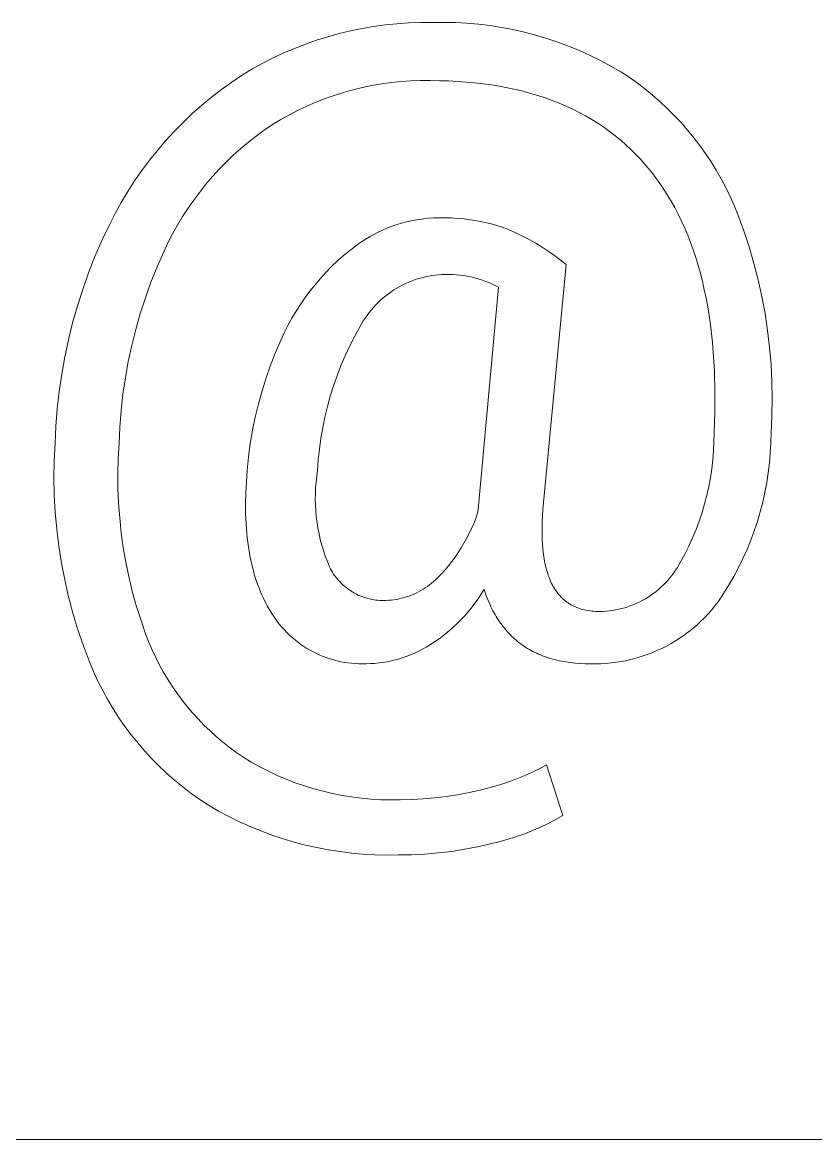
# Model space of a CAD drawing. Header units: millimetres. Extents: x 0 to 3480, y 0 to 2432.
# Drawn here: x 2450.2 to 2490.8, y 194.6 to 251.8 of the extents above; entities that cross this region are included whole.
import ezdxf

# ---------------------------------------------------------------- set-up
doc = ezdxf.new("R2010")
doc.units = ezdxf.units.MM
doc.header["$MEASUREMENT"] = 0
doc.layers.add('Domyślny', color=7, linetype='Continuous', true_color=0x000000)

msp = doc.modelspace()

# ---------------------------------------------------------------- linework, layer by layer
at = {"layer": 'Domyślny', "color": 18, "lineweight": 15, "true_color": 0x000000}
for p, q in [((2466.444, 251.204), (2467.028, 251.345)), ((2467.028, 251.345), (2467.617, 251.466)), ((2467.617, 251.466), (2468.209, 251.568)), ((2468.209, 251.568), (2468.804, 251.649)), ((2468.804, 251.649), (2469.402, 251.711)), ((2469.402, 251.711), (2470.001, 251.752)), ((2470.001, 251.752), (2470.602, 251.773)), ((2470.602, 251.773), (2471.202, 251.775)), ((2471.202, 251.775), (2471.798, 251.782)), ((2471.798, 251.782), (2472.394, 251.769)), ((2472.394, 251.769), (2472.988, 251.737)), ((2472.988, 251.737), (2473.582, 251.685)), ((2473.582, 251.685), (2474.173, 251.612)), ((2474.173, 251.612), (2474.762, 251.52)), ((2474.762, 251.52), (2475.347, 251.409)), ((2475.347, 251.409), (2475.928, 251.277)), ((2475.928, 251.277), (2476.504, 251.127)), ((2464.164, 250.448), (2464.724, 250.665)), ((2464.724, 250.665), (2465.291, 250.864)), ((2465.291, 250.864), (2465.865, 251.044)), ((2465.865, 251.044), (2466.444, 251.204)), ((2476.504, 251.127), (2477.075, 250.957)), ((2477.075, 250.957), (2477.64, 250.768)), ((2477.64, 250.768), (2478.198, 250.56)), ((2463.068, 249.957), (2463.612, 250.212)), ((2463.612, 250.212), (2464.164, 250.448)), ((2478.198, 250.56), (2478.749, 250.334)), ((2478.749, 250.334), (2479.292, 250.089)), ((2479.292, 250.089), (2479.827, 249.826)), ((2462.006, 249.394), (2462.532, 249.684)), ((2462.532, 249.684), (2463.068, 249.957)), ((2479.827, 249.826), (2480.352, 249.546)), ((2480.352, 249.546), (2480.868, 249.248)), ((2460.95, 248.725), (2461.49, 249.086)), ((2461.49, 249.086), (2462.006, 249.394)), ((2480.868, 249.248), (2481.29, 248.969)), ((2481.29, 248.969), (2481.703, 248.676)), ((2460.423, 248.346), (2460.95, 248.725)), ((2467.635, 248.441), (2467.149, 248.324)), ((2468.125, 248.542), (2467.635, 248.441)), ((2468.618, 248.627), (2468.125, 248.542)), ((2469.113, 248.695), (2468.618, 248.627)), ((2469.611, 248.745), (2469.113, 248.695)), ((2470.11, 248.779), (2469.611, 248.745)), ((2470.61, 248.796), (2470.11, 248.779)), ((2471.11, 248.796), (2470.61, 248.796)), ((2471.58, 248.791), (2471.11, 248.796)), ((2472.042, 248.778), (2471.58, 248.791)), ((2472.497, 248.755), (2472.042, 248.778)), ((2472.944, 248.724), (2472.497, 248.755)), ((2473.383, 248.683), (2472.944, 248.724)), ((2473.815, 248.633), (2473.383, 248.683)), ((2474.24, 248.575), (2473.815, 248.633)), ((2474.656, 248.507), (2474.24, 248.575)), ((2475.066, 248.43), (2474.656, 248.507)), ((2475.467, 248.344), (2475.066, 248.43)), ((2481.703, 248.676), (2482.106, 248.37)), ((2482.106, 248.37), (2482.498, 248.05)), ((2459.408, 247.536), (2459.909, 247.95)), ((2459.909, 247.95), (2460.423, 248.346)), ((2465.719, 247.873), (2465.253, 247.69)), ((2466.19, 248.039), (2465.719, 247.873)), ((2466.667, 248.19), (2466.19, 248.039)), ((2467.149, 248.324), (2466.667, 248.19)), ((2475.861, 248.25), (2475.467, 248.344)), ((2476.247, 248.146), (2475.861, 248.25)), ((2476.626, 248.033), (2476.247, 248.146)), ((2476.998, 247.911), (2476.626, 248.033)), ((2477.361, 247.78), (2476.998, 247.911)), ((2482.498, 248.05), (2482.879, 247.717)), ((2458.923, 247.105), (2459.408, 247.536)), ((2464.341, 247.279), (2463.897, 247.05)), ((2464.794, 247.492), (2464.341, 247.279)), ((2465.253, 247.69), (2464.794, 247.492)), ((2477.717, 247.64), (2477.361, 247.78)), ((2478.066, 247.491), (2477.717, 247.64)), ((2478.407, 247.333), (2478.066, 247.491)), ((2478.74, 247.166), (2478.407, 247.333)), ((2482.879, 247.717), (2483.249, 247.372)), ((2483.249, 247.372), (2483.607, 247.014)), ((2457.996, 246.195), (2458.452, 246.658)), ((2458.452, 246.658), (2458.923, 247.105)), ((2463.46, 246.806), (2463.032, 246.548)), ((2463.897, 247.05), (2463.46, 246.806)), ((2479.066, 246.99), (2478.74, 247.166)), ((2479.384, 246.804), (2479.066, 246.99)), ((2479.695, 246.61), (2479.384, 246.804)), ((2483.607, 247.014), (2483.953, 246.645)), ((2457.557, 245.717), (2457.996, 246.195)), ((2462.61, 246.26), (2462.197, 245.958)), ((2463.032, 246.548), (2462.61, 246.26)), ((2479.998, 246.407), (2479.695, 246.61)), ((2480.294, 246.195), (2479.998, 246.407)), ((2480.582, 245.974), (2480.294, 246.195)), ((2483.953, 246.645), (2484.287, 246.265)), ((2484.287, 246.265), (2484.607, 245.873)), ((2457.134, 245.224), (2457.557, 245.717)), ((2461.795, 245.643), (2461.403, 245.315)), ((2462.197, 245.958), (2461.795, 245.643)), ((2480.862, 245.743), (2480.582, 245.974)), ((2481.135, 245.504), (2480.862, 245.743)), ((2481.4, 245.256), (2481.135, 245.504)), ((2484.607, 245.873), (2484.915, 245.472)), ((2456.728, 244.718), (2457.134, 245.224)), ((2461.023, 244.974), (2460.654, 244.62)), ((2461.403, 245.315), (2461.023, 244.974)), ((2481.658, 244.998), (2481.4, 245.256)), ((2481.909, 244.732), (2481.658, 244.998)), ((2484.915, 245.472), (2485.209, 245.06)), ((2485.209, 245.06), (2485.489, 244.638)), ((2456.34, 244.197), (2456.728, 244.718)), ((2460.654, 244.62), (2460.297, 244.255)), ((2482.151, 244.456), (2481.909, 244.732)), ((2482.386, 244.172), (2482.151, 244.456)), ((2485.489, 244.638), (2485.754, 244.207)), ((2455.969, 243.664), (2456.34, 244.197)), ((2459.952, 243.878), (2459.619, 243.49)), ((2460.297, 244.255), (2459.952, 243.878)), ((2482.614, 243.88), (2482.386, 244.172)), ((2482.833, 243.579), (2482.614, 243.88)), ((2485.754, 244.207), (2486.006, 243.768)), ((2455.617, 243.118), (2455.969, 243.664)), ((2459.619, 243.49), (2459.3, 243.091)), ((2483.044, 243.271), (2482.833, 243.579)), ((2483.247, 242.954), (2483.044, 243.271)), ((2486.006, 243.768), (2486.242, 243.321)), ((2486.242, 243.321), (2486.463, 242.866)), ((2455.284, 242.561), (2455.617, 243.118)), ((2458.994, 242.681), (2458.702, 242.262)), ((2459.3, 243.091), (2458.994, 242.681)), ((2483.442, 242.629), (2483.247, 242.954)), ((2486.463, 242.866), (2486.67, 242.404)), ((2454.97, 241.992), (2455.284, 242.561)), ((2458.702, 242.262), (2458.424, 241.834)), ((2483.628, 242.296), (2483.442, 242.629)), ((2483.807, 241.955), (2483.628, 242.296)), ((2486.67, 242.404), (2486.86, 241.935)), ((2454.676, 241.413), (2454.97, 241.992)), ((2458.424, 241.834), (2458.16, 241.396)), ((2469.579, 241.479), (2469.816, 241.544)), ((2469.816, 241.544), (2470.055, 241.601)), ((2470.055, 241.601), (2470.295, 241.65)), ((2470.295, 241.65), (2470.537, 241.691)), ((2470.537, 241.691), (2470.781, 241.724)), ((2470.781, 241.724), (2471.025, 241.749)), ((2471.025, 241.749), (2471.27, 241.765)), ((2471.27, 241.765), (2471.515, 241.773)), ((2471.515, 241.773), (2471.848, 241.774)), ((2471.848, 241.774), (2472.181, 241.764)), ((2472.181, 241.764), (2472.513, 241.743)), ((2472.513, 241.743), (2472.845, 241.711)), ((2472.845, 241.711), (2473.175, 241.669)), ((2473.175, 241.669), (2473.503, 241.616)), ((2473.503, 241.616), (2473.83, 241.552)), ((2473.83, 241.552), (2474.154, 241.478)), ((2483.977, 241.605), (2483.807, 241.955)), ((2484.14, 241.248), (2483.977, 241.605)), ((2486.86, 241.935), (2487.164, 241.112)), ((2454.294, 240.604), (2454.676, 241.413)), ((2457.911, 240.95), (2457.676, 240.496)), ((2458.16, 241.396), (2457.911, 240.95)), ((2468.217, 240.923), (2468.436, 241.035)), ((2468.436, 241.035), (2468.658, 241.139)), ((2468.658, 241.139), (2468.884, 241.235)), ((2468.884, 241.235), (2469.113, 241.324)), ((2469.113, 241.324), (2469.345, 241.405)), ((2469.345, 241.405), (2469.579, 241.479)), ((2474.154, 241.478), (2474.476, 241.393)), ((2474.476, 241.393), (2474.795, 241.298)), ((2474.795, 241.298), (2475.149, 241.156)), ((2475.149, 241.156), (2475.498, 241.003)), ((2475.498, 241.003), (2475.841, 240.838)), ((2484.294, 240.882), (2484.14, 241.248)), ((2487.164, 241.112), (2487.439, 240.279)), ((2453.938, 239.783), (2454.294, 240.604)), ((2457.676, 240.496), (2457.457, 240.034)), ((2467.187, 240.257), (2467.384, 240.404)), ((2467.384, 240.404), (2467.586, 240.544)), ((2467.586, 240.544), (2467.792, 240.678)), ((2467.792, 240.678), (2468.002, 240.804)), ((2468.002, 240.804), (2468.217, 240.923)), ((2475.841, 240.838), (2476.179, 240.661)), ((2476.179, 240.661), (2476.51, 240.473)), ((2476.51, 240.473), (2476.836, 240.275)), ((2484.44, 240.507), (2484.294, 240.882)), ((2484.578, 240.125), (2484.44, 240.507)), ((2453.61, 238.95), (2453.938, 239.783)), ((2457.457, 240.034), (2457.118, 239.259)), ((2466.36, 239.56), (2466.673, 239.837)), ((2466.673, 239.837), (2466.995, 240.104)), ((2466.995, 240.104), (2467.187, 240.257)), ((2476.836, 240.275), (2477.154, 240.065)), ((2477.154, 240.065), (2477.465, 239.845)), ((2477.465, 239.845), (2477.768, 239.614)), ((2484.708, 239.734), (2484.578, 240.125)), ((2487.439, 240.279), (2487.687, 239.438)), ((2457.118, 239.259), (2456.805, 238.472)), ((2465.763, 238.973), (2466.056, 239.271)), ((2466.056, 239.271), (2466.36, 239.56)), ((2478.064, 239.374), (2476.881, 226.834)), ((2477.768, 239.614), (2478.064, 239.374)), ((2484.83, 239.335), (2484.708, 239.734)), ((2484.944, 238.928), (2484.83, 239.335)), ((2487.687, 239.438), (2487.906, 238.588)), ((2453.31, 238.107), (2453.61, 238.95)), ((2465.209, 238.346), (2465.48, 238.664)), ((2465.48, 238.664), (2465.763, 238.973)), ((2470.509, 238.656), (2470.344, 238.603)), ((2470.675, 238.704), (2470.509, 238.656)), ((2470.844, 238.746), (2470.675, 238.704)), ((2471.013, 238.782), (2470.844, 238.746)), ((2471.184, 238.812), (2471.013, 238.782)), ((2471.356, 238.837), (2471.184, 238.812)), ((2471.528, 238.856), (2471.356, 238.837)), ((2471.701, 238.868), (2471.528, 238.856)), ((2471.875, 238.875), (2471.701, 238.868)), ((2472.063, 238.874), (2471.875, 238.875)), ((2472.252, 238.867), (2472.063, 238.874)), ((2472.44, 238.854), (2472.252, 238.867)), ((2472.627, 238.835), (2472.44, 238.854)), ((2472.814, 238.809), (2472.627, 238.835)), ((2473, 238.778), (2472.814, 238.809)), ((2473.185, 238.74), (2473, 238.778)), ((2473.368, 238.696), (2473.185, 238.74)), ((2473.55, 238.647), (2473.368, 238.696)), ((2473.73, 238.591), (2473.55, 238.647)), ((2485.049, 238.513), (2484.944, 238.928)), ((2453.038, 237.254), (2453.31, 238.107)), ((2456.805, 238.472), (2456.519, 237.676)), ((2464.948, 238.018), (2465.209, 238.346)), ((2469.252, 238.076), (2469.108, 237.981)), ((2469.4, 238.167), (2469.252, 238.076)), ((2469.551, 238.253), (2469.4, 238.167)), ((2469.705, 238.334), (2469.551, 238.253)), ((2469.861, 238.409), (2469.705, 238.334)), ((2470.02, 238.479), (2469.861, 238.409)), ((2470.181, 238.544), (2470.02, 238.479)), ((2470.344, 238.603), (2470.181, 238.544)), ((2473.555, 226.834), (2474.598, 238.226)), ((2473.908, 238.529), (2473.73, 238.591)), ((2474.084, 238.462), (2473.908, 238.529)), ((2474.258, 238.389), (2474.084, 238.462)), ((2474.43, 238.311), (2474.258, 238.389)), ((2474.598, 238.226), (2474.43, 238.311)), ((2485.147, 238.09), (2485.049, 238.513)), ((2485.236, 237.658), (2485.147, 238.09)), ((2487.906, 238.588), (2488.096, 237.732)), ((2456.519, 237.676), (2456.259, 236.87)), ((2464.461, 237.338), (2464.699, 237.682)), ((2464.699, 237.682), (2464.948, 238.018)), ((2468.565, 237.549), (2468.439, 237.43)), ((2468.695, 237.664), (2468.565, 237.549)), ((2468.829, 237.774), (2468.695, 237.664)), ((2468.967, 237.88), (2468.829, 237.774)), ((2469.108, 237.981), (2468.967, 237.88)), ((2485.318, 237.218), (2485.236, 237.658)), ((2488.096, 237.732), (2488.257, 236.87)), ((2452.794, 236.393), (2453.038, 237.254)), ((2464.023, 236.625), (2464.236, 236.985)), ((2464.236, 236.985), (2464.461, 237.338)), ((2468.086, 237.048), (2467.977, 236.913)), ((2468.199, 237.18), (2468.086, 237.048)), ((2468.317, 237.307), (2468.199, 237.18)), ((2468.439, 237.43), (2468.317, 237.307)), ((2485.391, 236.77), (2485.318, 237.218)), ((2452.578, 235.524), (2452.794, 236.393)), ((2456.259, 236.87), (2456.027, 236.056)), ((2463.823, 236.257), (2464.023, 236.625)), ((2467.679, 236.487), (2467.59, 236.338)), ((2467.773, 236.632), (2467.679, 236.487)), ((2467.873, 236.775), (2467.773, 236.632)), ((2467.977, 236.913), (2467.873, 236.775)), ((2485.456, 236.313), (2485.391, 236.77)), ((2488.257, 236.87), (2488.389, 236.003)), ((2456.027, 236.056), (2455.821, 235.235)), ((2463.461, 235.503), (2463.635, 235.883)), ((2463.635, 235.883), (2463.823, 236.257)), ((2467.505, 236.187), (2467.238, 235.702)), ((2467.59, 236.338), (2467.505, 236.187)), ((2485.513, 235.849), (2485.456, 236.313)), ((2485.563, 235.376), (2485.513, 235.849)), ((2488.389, 236.003), (2488.492, 235.131)), ((2452.391, 234.649), (2452.578, 235.524)), ((2455.821, 235.235), (2455.644, 234.408)), ((2463.185, 234.867), (2463.461, 235.503)), ((2466.987, 235.21), (2466.753, 234.709)), ((2467.238, 235.702), (2466.987, 235.21)), ((2485.604, 234.895), (2485.563, 235.376)), ((2452.233, 233.768), (2452.391, 234.649)), ((2462.932, 234.222), (2463.185, 234.867)), ((2466.753, 234.709), (2466.535, 234.2)), ((2485.662, 233.908), (2485.604, 234.895)), ((2488.492, 235.131), (2488.565, 234.257)), ((2455.644, 234.408), (2455.494, 233.575)), ((2462.701, 233.568), (2462.932, 234.222)), ((2466.535, 234.2), (2466.335, 233.685)), ((2488.565, 234.257), (2488.609, 233.381)), ((2452.104, 232.882), (2452.233, 233.768)), ((2455.494, 233.575), (2455.372, 232.737)), ((2462.493, 232.908), (2462.701, 233.568)), ((2466.335, 233.685), (2466.152, 233.163)), ((2485.688, 232.889), (2485.662, 233.908)), ((2466.152, 233.163), (2465.987, 232.635)), ((2488.609, 233.381), (2488.624, 232.504)), ((2452.005, 231.993), (2452.104, 232.882)), ((2455.372, 232.737), (2455.278, 231.896)), ((2462.308, 232.24), (2462.493, 232.908)), ((2465.987, 232.635), (2465.84, 232.102)), ((2485.681, 231.836), (2485.688, 232.889)), ((2488.624, 232.504), (2488.608, 231.627)), ((2451.935, 231.1), (2452.005, 231.993)), ((2455.278, 231.896), (2455.212, 231.052)), ((2462.146, 231.566), (2462.308, 232.24)), ((2465.84, 232.102), (2465.711, 231.564)), ((2485.643, 230.751), (2485.681, 231.836)), ((2462.008, 230.887), (2462.146, 231.566)), ((2465.711, 231.564), (2465.599, 231.022)), ((2488.608, 231.627), (2488.564, 230.751)), ((2451.894, 230.206), (2451.935, 231.1)), ((2455.212, 231.052), (2455.174, 230.206)), ((2461.893, 230.204), (2462.008, 230.887)), ((2465.599, 231.022), (2465.507, 230.477)), ((2485.638, 230.291), (2485.643, 230.751)), ((2488.564, 230.751), (2488.554, 230.24)), ((2451.85, 229.329), (2451.894, 230.206)), ((2455.174, 230.206), (2455.13, 229.446)), ((2461.801, 229.517), (2461.893, 230.204)), ((2465.507, 230.477), (2465.432, 229.929)), ((2485.618, 229.831), (2485.638, 230.291)), ((2488.554, 230.24), (2488.527, 229.73)), ((2461.734, 228.827), (2461.801, 229.517)), ((2465.432, 229.929), (2465.376, 229.379)), ((2485.581, 229.372), (2485.618, 229.831)), ((2488.527, 229.73), (2488.484, 229.22)), ((2451.837, 228.451), (2451.85, 229.329)), ((2455.13, 229.446), (2455.11, 228.684)), ((2465.376, 229.379), (2465.338, 228.827)), ((2485.46, 228.46), (2485.528, 228.915)), ((2485.528, 228.915), (2485.581, 229.372)), ((2488.484, 229.22), (2488.423, 228.713)), ((2451.853, 227.573), (2451.837, 228.451)), ((2455.11, 228.684), (2455.116, 227.922)), ((2461.69, 228.255), (2461.734, 228.827)), ((2465.295, 228.534), (2465.262, 228.239)), ((2465.338, 228.827), (2465.295, 228.534)), ((2485.375, 228.008), (2485.46, 228.46)), ((2488.423, 228.713), (2488.345, 228.208)), ((2455.116, 227.922), (2455.146, 227.161)), ((2461.662, 227.698), (2461.69, 228.255)), ((2465.239, 227.943), (2465.226, 227.647)), ((2465.262, 228.239), (2465.239, 227.943)), ((2485.275, 227.559), (2485.375, 228.008)), ((2488.345, 228.208), (2488.25, 227.705)), ((2451.9, 226.696), (2451.853, 227.573)), ((2461.65, 227.157), (2461.662, 227.698)), ((2465.226, 227.647), (2465.223, 227.35)), ((2465.223, 227.35), (2465.23, 227.053)), ((2485.16, 227.113), (2485.275, 227.559)), ((2488.139, 227.207), (2488.01, 226.712)), ((2488.25, 227.705), (2488.139, 227.207)), ((2451.976, 225.821), (2451.9, 226.696)), ((2455.146, 227.161), (2455.202, 226.401)), ((2461.654, 226.632), (2461.65, 227.157)), ((2461.674, 226.123), (2461.654, 226.632)), ((2465.23, 227.053), (2465.246, 226.757)), ((2465.246, 226.757), (2465.273, 226.462)), ((2473.437, 226.372), (2473.532, 226.637)), ((2473.532, 226.637), (2473.555, 226.834)), ((2476.881, 226.834), (2476.859, 226.512)), ((2484.882, 226.236), (2485.028, 226.672)), ((2485.028, 226.672), (2485.16, 227.113)), ((2488.01, 226.712), (2487.866, 226.222)), ((2455.202, 226.401), (2455.282, 225.644)), ((2461.71, 225.629), (2461.674, 226.123)), ((2465.273, 226.462), (2465.31, 226.167)), ((2465.31, 226.167), (2465.356, 225.874)), ((2473.222, 225.852), (2473.334, 226.11)), ((2473.334, 226.11), (2473.437, 226.372)), ((2476.844, 226.2), (2476.836, 225.899)), ((2476.859, 226.512), (2476.844, 226.2)), ((2484.721, 225.805), (2484.882, 226.236)), ((2487.866, 226.222), (2487.704, 225.737)), ((2452.083, 224.95), (2451.976, 225.821)), ((2455.282, 225.644), (2455.387, 224.889)), ((2461.734, 225.389), (2461.71, 225.629)), ((2465.356, 225.874), (2465.412, 225.583)), ((2465.412, 225.583), (2465.479, 225.294)), ((2472.974, 225.347), (2473.102, 225.597)), ((2473.102, 225.597), (2473.222, 225.852)), ((2476.836, 225.899), (2476.835, 225.608)), ((2476.835, 225.608), (2476.842, 225.327)), ((2484.544, 225.38), (2484.721, 225.805)), ((2487.704, 225.737), (2487.527, 225.257)), ((2452.22, 224.082), (2452.083, 224.95)), ((2461.762, 225.152), (2461.734, 225.389)), ((2461.795, 224.919), (2461.762, 225.152)), ((2461.831, 224.69), (2461.795, 224.919)), ((2465.479, 225.294), (2465.554, 225.007)), ((2465.554, 225.007), (2465.64, 224.723)), ((2472.692, 224.86), (2472.837, 225.101)), ((2472.837, 225.101), (2472.974, 225.347)), ((2476.842, 225.327), (2476.856, 225.056)), ((2476.856, 225.056), (2476.877, 224.796)), ((2484.148, 224.549), (2484.353, 224.961)), ((2484.353, 224.961), (2484.544, 225.38)), ((2487.527, 225.257), (2487.334, 224.784)), ((2455.387, 224.889), (2455.517, 224.139)), ((2461.871, 224.465), (2461.831, 224.69)), ((2461.916, 224.243), (2461.871, 224.465)), ((2465.64, 224.723), (2465.735, 224.442)), ((2465.735, 224.442), (2465.839, 224.164)), ((2472.212, 224.167), (2472.379, 224.392)), ((2472.379, 224.392), (2472.54, 224.624)), ((2472.54, 224.624), (2472.692, 224.86)), ((2476.877, 224.796), (2476.905, 224.545)), ((2476.905, 224.545), (2476.922, 224.424)), ((2476.922, 224.424), (2476.941, 224.305)), ((2483.928, 224.145), (2484.148, 224.549)), ((2487.334, 224.784), (2487.125, 224.318)), ((2452.386, 223.22), (2452.22, 224.082)), ((2455.517, 224.139), (2455.671, 223.393)), ((2461.964, 224.026), (2461.916, 224.243)), ((2462.016, 223.813), (2461.964, 224.026)), ((2462.073, 223.603), (2462.016, 223.813)), ((2465.839, 224.164), (2465.952, 223.89)), ((2465.952, 223.89), (2466, 223.796)), ((2466, 223.796), (2466.051, 223.705)), ((2471.854, 223.732), (2472.037, 223.946)), ((2472.037, 223.946), (2472.212, 224.167)), ((2476.941, 224.305), (2476.962, 224.189)), ((2476.962, 224.189), (2476.984, 224.076)), ((2476.984, 224.076), (2477.009, 223.965)), ((2477.009, 223.965), (2477.035, 223.856)), ((2477.035, 223.856), (2477.063, 223.75)), ((2483.676, 223.72), (2483.765, 223.859)), ((2483.765, 223.859), (2483.849, 224)), ((2483.849, 224), (2483.928, 224.145)), ((2486.9, 223.859), (2486.66, 223.407)), ((2487.125, 224.318), (2486.9, 223.859)), ((2452.582, 222.364), (2452.386, 223.22)), ((2455.671, 223.393), (2455.85, 222.652)), ((2462.133, 223.398), (2462.073, 223.603)), ((2462.198, 223.197), (2462.133, 223.398)), ((2462.267, 222.999), (2462.198, 223.197)), ((2466.051, 223.705), (2466.104, 223.615)), ((2466.104, 223.615), (2466.161, 223.526)), ((2466.161, 223.526), (2466.221, 223.44)), ((2466.221, 223.44), (2466.284, 223.356)), ((2466.284, 223.356), (2466.349, 223.274)), ((2466.349, 223.274), (2466.418, 223.195)), ((2466.418, 223.195), (2466.489, 223.118)), ((2471.276, 223.139), (2471.374, 223.229)), ((2471.374, 223.229), (2471.469, 223.322)), ((2471.469, 223.322), (2471.665, 223.524)), ((2471.665, 223.524), (2471.854, 223.732)), ((2477.063, 223.75), (2477.092, 223.647)), ((2477.092, 223.647), (2477.124, 223.546)), ((2477.124, 223.546), (2477.157, 223.448)), ((2477.157, 223.448), (2477.192, 223.352)), ((2477.192, 223.352), (2477.229, 223.259)), ((2477.229, 223.259), (2477.268, 223.168)), ((2483.163, 223.077), (2483.274, 223.198)), ((2483.274, 223.198), (2483.381, 223.323)), ((2483.381, 223.323), (2483.484, 223.452)), ((2483.484, 223.452), (2483.582, 223.584)), ((2483.582, 223.584), (2483.676, 223.72)), ((2486.66, 223.407), (2486.405, 222.964)), ((2455.85, 222.652), (2456.053, 221.918)), ((2462.339, 222.805), (2462.267, 222.999)), ((2462.416, 222.616), (2462.339, 222.805)), ((2462.497, 222.43), (2462.416, 222.616)), ((2466.489, 223.118), (2466.562, 223.043)), ((2466.562, 223.043), (2466.638, 222.971)), ((2466.638, 222.971), (2466.717, 222.901)), ((2466.717, 222.901), (2466.798, 222.835)), ((2466.798, 222.835), (2466.881, 222.771)), ((2466.881, 222.771), (2466.967, 222.71)), ((2466.967, 222.71), (2467.054, 222.652)), ((2467.054, 222.652), (2467.143, 222.597)), ((2470.39, 222.553), (2470.51, 222.612)), ((2470.51, 222.612), (2470.626, 222.676)), ((2470.626, 222.676), (2470.741, 222.744)), ((2470.741, 222.744), (2470.853, 222.815)), ((2470.853, 222.815), (2470.963, 222.891)), ((2470.963, 222.891), (2471.07, 222.97)), ((2471.07, 222.97), (2471.174, 223.053)), ((2471.174, 223.053), (2471.276, 223.139)), ((2473.868, 222.743), (2473.718, 222.498)), ((2473.947, 222.508), (2473.868, 222.743)), ((2477.268, 223.168), (2477.309, 223.08)), ((2477.309, 223.08), (2477.351, 222.995)), ((2477.351, 222.995), (2477.396, 222.912)), ((2477.396, 222.912), (2477.442, 222.832)), ((2477.442, 222.832), (2477.49, 222.754)), ((2477.49, 222.754), (2477.54, 222.679)), ((2477.54, 222.679), (2477.591, 222.606)), ((2482.546, 222.533), (2482.676, 222.633)), ((2482.676, 222.633), (2482.804, 222.737)), ((2482.804, 222.737), (2482.927, 222.846)), ((2482.927, 222.846), (2483.047, 222.96)), ((2483.047, 222.96), (2483.163, 223.077)), ((2486.405, 222.964), (2486.136, 222.53)), ((2452.807, 221.515), (2452.582, 222.364)), ((2462.582, 222.248), (2462.497, 222.43)), ((2462.671, 222.07), (2462.582, 222.248)), ((2462.764, 221.896), (2462.671, 222.07)), ((2467.143, 222.597), (2467.234, 222.545)), ((2467.234, 222.545), (2467.327, 222.496)), ((2467.327, 222.496), (2467.422, 222.451)), ((2467.422, 222.451), (2467.518, 222.409)), ((2467.518, 222.409), (2467.615, 222.37)), ((2467.615, 222.37), (2467.714, 222.334)), ((2467.714, 222.334), (2467.814, 222.302)), ((2467.814, 222.302), (2467.915, 222.273)), ((2467.915, 222.273), (2468.017, 222.248)), ((2468.017, 222.248), (2468.119, 222.226)), ((2468.119, 222.226), (2468.222, 222.208)), ((2468.222, 222.208), (2468.326, 222.194)), ((2468.326, 222.194), (2468.431, 222.183)), ((2468.431, 222.183), (2468.535, 222.175)), ((2468.535, 222.175), (2468.64, 222.172)), ((2468.64, 222.172), (2468.745, 222.171)), ((2468.745, 222.171), (2468.85, 222.175)), ((2468.85, 222.175), (2468.983, 222.181)), ((2468.983, 222.181), (2469.115, 222.193)), ((2469.115, 222.193), (2469.248, 222.209)), ((2469.248, 222.209), (2469.379, 222.229)), ((2469.379, 222.229), (2469.51, 222.254)), ((2469.51, 222.254), (2469.64, 222.284)), ((2469.64, 222.284), (2469.768, 222.318)), ((2469.768, 222.318), (2469.896, 222.356)), ((2469.896, 222.356), (2470.022, 222.399)), ((2470.022, 222.399), (2470.147, 222.446)), ((2470.147, 222.446), (2470.269, 222.497)), ((2470.269, 222.497), (2470.39, 222.553)), ((2473.559, 222.258), (2473.392, 222.025)), ((2473.718, 222.498), (2473.559, 222.258)), ((2474.032, 222.282), (2473.947, 222.508)), ((2474.123, 222.062), (2474.032, 222.282)), ((2474.17, 221.955), (2474.123, 222.062)), ((2477.591, 222.606), (2477.645, 222.536)), ((2477.645, 222.536), (2477.7, 222.468)), ((2477.7, 222.468), (2477.728, 222.435)), ((2477.728, 222.435), (2477.757, 222.403)), ((2477.757, 222.403), (2477.786, 222.372)), ((2477.786, 222.372), (2477.816, 222.341)), ((2477.816, 222.341), (2477.846, 222.311)), ((2477.846, 222.311), (2477.877, 222.281)), ((2477.877, 222.281), (2477.908, 222.252)), ((2477.908, 222.252), (2477.939, 222.224)), ((2477.939, 222.224), (2477.971, 222.196)), ((2477.971, 222.196), (2478.004, 222.169)), ((2478.004, 222.169), (2478.037, 222.142)), ((2478.037, 222.142), (2478.07, 222.116)), ((2478.07, 222.116), (2478.104, 222.091)), ((2478.104, 222.091), (2478.138, 222.067)), ((2478.138, 222.067), (2478.173, 222.043)), ((2478.173, 222.043), (2478.208, 222.02)), ((2481.695, 222.032), (2481.844, 222.103)), ((2481.844, 222.103), (2481.99, 222.179)), ((2481.99, 222.179), (2482.133, 222.26)), ((2482.133, 222.26), (2482.274, 222.346)), ((2482.274, 222.346), (2482.411, 222.437)), ((2482.411, 222.437), (2482.546, 222.533)), ((2485.852, 222.105), (2485.687, 221.891)), ((2486.136, 222.53), (2485.852, 222.105)), ((2453.062, 220.675), (2452.807, 221.515)), ((2456.053, 221.918), (2456.28, 221.19)), ((2462.861, 221.726), (2462.764, 221.896)), ((2462.962, 221.56), (2462.861, 221.726)), ((2463.061, 221.402), (2462.962, 221.56)), ((2473.035, 221.575), (2472.846, 221.359)), ((2473.218, 221.797), (2473.035, 221.575)), ((2473.392, 222.025), (2473.218, 221.797)), ((2474.219, 221.85), (2474.17, 221.955)), ((2474.27, 221.747), (2474.219, 221.85)), ((2474.321, 221.645), (2474.27, 221.747)), ((2474.375, 221.546), (2474.321, 221.645)), ((2474.43, 221.448), (2474.375, 221.546)), ((2478.208, 222.02), (2478.243, 221.997)), ((2478.243, 221.997), (2478.28, 221.975)), ((2478.28, 221.975), (2478.316, 221.954)), ((2478.316, 221.954), (2478.353, 221.933)), ((2478.353, 221.933), (2478.391, 221.913)), ((2478.391, 221.913), (2478.428, 221.893)), ((2478.428, 221.893), (2478.467, 221.875)), ((2478.467, 221.875), (2478.506, 221.856)), ((2478.506, 221.856), (2478.545, 221.839)), ((2478.545, 221.839), (2478.585, 221.822)), ((2478.585, 221.822), (2478.625, 221.806)), ((2478.625, 221.806), (2478.666, 221.79)), ((2478.666, 221.79), (2478.748, 221.761)), ((2478.748, 221.761), (2478.833, 221.734)), ((2478.833, 221.734), (2478.919, 221.71)), ((2478.919, 221.71), (2479.007, 221.688)), ((2479.007, 221.688), (2479.097, 221.669)), ((2479.097, 221.669), (2479.189, 221.653)), ((2479.189, 221.653), (2479.283, 221.639)), ((2479.283, 221.639), (2479.378, 221.627)), ((2479.378, 221.627), (2479.476, 221.618)), ((2479.476, 221.618), (2479.575, 221.612)), ((2479.575, 221.612), (2479.676, 221.608)), ((2479.676, 221.608), (2479.779, 221.607)), ((2479.779, 221.607), (2479.943, 221.611)), ((2479.943, 221.611), (2480.108, 221.621)), ((2480.108, 221.621), (2480.272, 221.637)), ((2480.272, 221.637), (2480.435, 221.659)), ((2480.435, 221.659), (2480.598, 221.686)), ((2480.598, 221.686), (2480.759, 221.719)), ((2480.759, 221.719), (2480.919, 221.758)), ((2480.919, 221.758), (2481.078, 221.802)), ((2481.078, 221.802), (2481.235, 221.851)), ((2481.235, 221.851), (2481.391, 221.906)), ((2481.391, 221.906), (2481.544, 221.967)), ((2481.544, 221.967), (2481.695, 222.032)), ((2485.336, 221.48), (2485.15, 221.284)), ((2485.515, 221.683), (2485.336, 221.48)), ((2485.687, 221.891), (2485.515, 221.683)), ((2456.28, 221.19), (2456.53, 220.471)), ((2463.166, 221.246), (2463.061, 221.402)), ((2463.276, 221.095), (2463.166, 221.246)), ((2463.391, 220.947), (2463.276, 221.095)), ((2463.511, 220.803), (2463.391, 220.947)), ((2472.444, 220.948), (2472.234, 220.753)), ((2472.648, 221.15), (2472.444, 220.948)), ((2472.846, 221.359), (2472.648, 221.15)), ((2474.486, 221.352), (2474.43, 221.448)), ((2474.544, 221.258), (2474.486, 221.352)), ((2474.603, 221.166), (2474.544, 221.258)), ((2474.664, 221.076), (2474.603, 221.166)), ((2474.726, 220.988), (2474.664, 221.076)), ((2474.789, 220.901), (2474.726, 220.988)), ((2474.854, 220.816), (2474.789, 220.901)), ((2484.759, 220.912), (2484.554, 220.736)), ((2484.958, 221.095), (2484.759, 220.912)), ((2485.15, 221.284), (2484.958, 221.095)), ((2453.344, 219.843), (2453.062, 220.675)), ((2456.53, 220.471), (2456.686, 220.07)), ((2463.636, 220.664), (2463.511, 220.803)), ((2463.766, 220.529), (2463.636, 220.664)), ((2463.9, 220.398), (2463.766, 220.529)), ((2464.039, 220.272), (2463.9, 220.398)), ((2471.793, 220.385), (2471.563, 220.212)), ((2472.016, 220.565), (2471.793, 220.385)), ((2472.234, 220.753), (2472.016, 220.565)), ((2474.921, 220.734), (2474.854, 220.816)), ((2474.989, 220.653), (2474.921, 220.734)), ((2475.059, 220.573), (2474.989, 220.653)), ((2475.129, 220.496), (2475.059, 220.573)), ((2475.202, 220.421), (2475.129, 220.496)), ((2475.276, 220.347), (2475.202, 220.421)), ((2475.351, 220.276), (2475.276, 220.347)), ((2484.126, 220.406), (2483.904, 220.252)), ((2484.343, 220.567), (2484.126, 220.406)), ((2484.554, 220.736), (2484.343, 220.567)), ((2453.656, 219.022), (2453.344, 219.843)), ((2456.686, 220.07), (2456.854, 219.673)), ((2464.182, 220.151), (2464.039, 220.272)), ((2464.329, 220.035), (2464.182, 220.151)), ((2464.479, 219.924), (2464.329, 220.035)), ((2464.634, 219.819), (2464.479, 219.924)), ((2464.792, 219.719), (2464.634, 219.819)), ((2470.903, 219.78), (2470.716, 219.674)), ((2471.087, 219.892), (2470.903, 219.78)), ((2471.328, 220.048), (2471.087, 219.892)), ((2471.563, 220.212), (2471.328, 220.048)), ((2475.428, 220.206), (2475.351, 220.276)), ((2475.506, 220.138), (2475.428, 220.206)), ((2475.586, 220.072), (2475.506, 220.138)), ((2475.667, 220.007), (2475.586, 220.072)), ((2475.75, 219.945), (2475.667, 220.007)), ((2475.834, 219.884), (2475.75, 219.945)), ((2475.92, 219.826), (2475.834, 219.884)), ((2476.007, 219.769), (2475.92, 219.826)), ((2476.095, 219.714), (2476.007, 219.769)), ((2483.208, 219.837), (2482.967, 219.715)), ((2483.445, 219.967), (2483.208, 219.837)), ((2483.677, 220.105), (2483.445, 219.967)), ((2483.904, 220.252), (2483.677, 220.105)), ((2456.854, 219.673), (2457.036, 219.283)), ((2457.036, 219.283), (2457.231, 218.899)), ((2464.954, 219.624), (2464.792, 219.719)), ((2465.119, 219.535), (2464.954, 219.624)), ((2465.286, 219.452), (2465.119, 219.535)), ((2465.457, 219.374), (2465.286, 219.452)), ((2465.63, 219.302), (2465.457, 219.374)), ((2465.805, 219.237), (2465.63, 219.302)), ((2465.983, 219.177), (2465.805, 219.237)), ((2466.162, 219.124), (2465.983, 219.177)), ((2469.525, 219.184), (2469.318, 219.126)), ((2469.73, 219.248), (2469.525, 219.184)), ((2469.933, 219.319), (2469.73, 219.248)), ((2470.133, 219.398), (2469.933, 219.319)), ((2470.331, 219.483), (2470.133, 219.398)), ((2470.525, 219.576), (2470.331, 219.483)), ((2470.716, 219.674), (2470.525, 219.576)), ((2476.185, 219.661), (2476.095, 219.714)), ((2476.277, 219.609), (2476.185, 219.661)), ((2476.37, 219.56), (2476.277, 219.609)), ((2476.464, 219.513), (2476.37, 219.56)), ((2476.56, 219.467), (2476.464, 219.513)), ((2476.657, 219.423), (2476.56, 219.467)), ((2476.756, 219.381), (2476.657, 219.423)), ((2476.857, 219.341), (2476.756, 219.381)), ((2476.958, 219.303), (2476.857, 219.341)), ((2477.062, 219.266), (2476.958, 219.303)), ((2477.166, 219.232), (2477.062, 219.266)), ((2477.273, 219.199), (2477.166, 219.232)), ((2477.38, 219.168), (2477.273, 219.199)), ((2481.707, 219.232), (2481.446, 219.162)), ((2481.965, 219.311), (2481.707, 219.232)), ((2482.221, 219.399), (2481.965, 219.311)), ((2482.473, 219.496), (2482.221, 219.399)), ((2482.722, 219.601), (2482.473, 219.496)), ((2482.967, 219.715), (2482.722, 219.601)), ((2453.864, 218.526), (2453.656, 219.022)), ((2457.231, 218.899), (2457.438, 218.522)), ((2466.344, 219.077), (2466.162, 219.124)), ((2466.527, 219.036), (2466.344, 219.077)), ((2466.711, 219.002), (2466.527, 219.036)), ((2466.896, 218.974), (2466.711, 219.002)), ((2467.082, 218.952), (2466.896, 218.974)), ((2467.268, 218.937), (2467.082, 218.952)), ((2467.455, 218.928), (2467.268, 218.937)), ((2467.643, 218.926), (2467.455, 218.928)), ((2467.83, 218.93), (2467.643, 218.926)), ((2468.045, 218.936), (2467.83, 218.93)), ((2468.259, 218.949), (2468.045, 218.936)), ((2468.473, 218.97), (2468.259, 218.949)), ((2468.686, 218.998), (2468.473, 218.97)), ((2468.898, 219.033), (2468.686, 218.998)), ((2469.109, 219.076), (2468.898, 219.033)), ((2469.318, 219.126), (2469.109, 219.076)), ((2477.489, 219.14), (2477.38, 219.168)), ((2477.6, 219.113), (2477.489, 219.14)), ((2477.712, 219.087), (2477.6, 219.113)), ((2477.826, 219.064), (2477.712, 219.087)), ((2477.941, 219.043), (2477.826, 219.064)), ((2478.057, 219.023), (2477.941, 219.043)), ((2478.295, 218.989), (2478.057, 219.023)), ((2478.538, 218.963), (2478.295, 218.989)), ((2478.787, 218.945), (2478.538, 218.963)), ((2479.043, 218.933), (2478.787, 218.945)), ((2479.304, 218.93), (2479.043, 218.933)), ((2479.574, 218.926), (2479.304, 218.93)), ((2479.844, 218.932), (2479.574, 218.926)), ((2480.114, 218.948), (2479.844, 218.932)), ((2480.383, 218.972), (2480.114, 218.948)), ((2480.651, 219.006), (2480.383, 218.972)), ((2480.918, 219.049), (2480.651, 219.006)), ((2481.183, 219.101), (2480.918, 219.049)), ((2481.446, 219.162), (2481.183, 219.101)), ((2454.09, 218.036), (2453.864, 218.526)), ((2454.332, 217.555), (2454.09, 218.036)), ((2457.438, 218.522), (2457.657, 218.151)), ((2457.657, 218.151), (2457.889, 217.789)), ((2454.591, 217.083), (2454.332, 217.555)), ((2457.889, 217.789), (2458.133, 217.434)), ((2454.867, 216.62), (2454.591, 217.083)), ((2458.133, 217.434), (2458.388, 217.087)), ((2458.388, 217.087), (2458.655, 216.749)), ((2455.158, 216.167), (2454.867, 216.62)), ((2458.655, 216.749), (2458.933, 216.42)), ((2458.933, 216.42), (2459.221, 216.101)), ((2455.465, 215.725), (2455.158, 216.167)), ((2459.221, 216.101), (2459.52, 215.791)), ((2459.52, 215.791), (2459.829, 215.491)), ((2455.787, 215.293), (2455.465, 215.725)), ((2456.124, 214.873), (2455.787, 215.293)), ((2459.829, 215.491), (2460.148, 215.202)), ((2460.148, 215.202), (2460.476, 214.923)), ((2456.476, 214.464), (2456.124, 214.873)), ((2460.476, 214.923), (2460.813, 214.656)), ((2460.813, 214.656), (2461.159, 214.399)), ((2456.841, 214.069), (2456.476, 214.464)), ((2457.22, 213.686), (2456.841, 214.069)), ((2461.159, 214.399), (2461.514, 214.155)), ((2461.514, 214.155), (2461.94, 213.897)), ((2457.612, 213.316), (2457.22, 213.686)), ((2461.94, 213.897), (2462.375, 213.654)), ((2462.375, 213.654), (2462.818, 213.427)), ((2476.253, 213.34), (2476.664, 213.538)), ((2476.664, 213.538), (2477.067, 213.749)), ((2477.067, 213.749), (2477.901, 211.153)), ((2458.017, 212.961), (2457.612, 213.316)), ((2458.434, 212.62), (2458.017, 212.961)), ((2462.818, 213.427), (2463.269, 213.215)), ((2463.269, 213.215), (2463.727, 213.019)), ((2463.727, 213.019), (2464.192, 212.839)), ((2474.985, 212.834), (2475.414, 212.988)), ((2475.414, 212.988), (2475.836, 213.157)), ((2475.836, 213.157), (2476.253, 213.34)), ((2458.862, 212.293), (2458.434, 212.62)), ((2464.192, 212.839), (2464.662, 212.675)), ((2464.662, 212.675), (2465.138, 212.528)), ((2465.138, 212.528), (2465.619, 212.397)), ((2465.619, 212.397), (2466.104, 212.283)), ((2472.512, 212.223), (2473.094, 212.333)), ((2473.094, 212.333), (2473.671, 212.463)), ((2473.671, 212.463), (2474.113, 212.571)), ((2474.113, 212.571), (2474.551, 212.695)), ((2474.551, 212.695), (2474.985, 212.834)), ((2459.302, 211.982), (2458.862, 212.293)), ((2459.752, 211.686), (2459.302, 211.982)), ((2466.104, 212.283), (2466.593, 212.186)), ((2466.593, 212.186), (2467.084, 212.106)), ((2467.084, 212.106), (2467.579, 212.043)), ((2467.579, 212.043), (2468.075, 211.998)), ((2468.075, 211.998), (2468.572, 211.969)), ((2468.572, 211.969), (2469.07, 211.958)), ((2469.07, 211.958), (2469.568, 211.964)), ((2469.568, 211.964), (2470.16, 211.977)), ((2470.16, 211.977), (2470.751, 212.009)), ((2470.751, 212.009), (2471.34, 212.061)), ((2471.34, 212.061), (2471.928, 212.132)), ((2471.928, 212.132), (2472.512, 212.223)), ((2460.271, 211.387), (2459.752, 211.686)), ((2460.8, 211.105), (2460.271, 211.387)), ((2461.338, 210.841), (2460.8, 211.105)), ((2461.885, 210.596), (2461.338, 210.841)), ((2462.439, 210.368), (2461.885, 210.596)), ((2477.119, 210.732), (2476.718, 210.542)), ((2477.514, 210.935), (2477.119, 210.732)), ((2477.901, 211.153), (2477.514, 210.935)), ((2463.001, 210.159), (2462.439, 210.368)), ((2463.569, 209.969), (2463.001, 210.159)), ((2475.477, 210.057), (2475.053, 209.924)), ((2475.896, 210.204), (2475.477, 210.057)), ((2476.31, 210.366), (2475.896, 210.204)), ((2476.718, 210.542), (2476.31, 210.366)), ((2464.143, 209.798), (2463.569, 209.969)), ((2464.723, 209.646), (2464.143, 209.798)), ((2465.307, 209.513), (2464.723, 209.646)), ((2465.896, 209.4), (2465.307, 209.513)), ((2473.529, 209.553), (2472.861, 209.426)), ((2474.193, 209.704), (2473.529, 209.553)), ((2474.625, 209.807), (2474.193, 209.704)), ((2475.053, 209.924), (2474.625, 209.807)), ((2466.488, 209.306), (2465.896, 209.4)), ((2467.082, 209.233), (2466.488, 209.306)), ((2467.679, 209.179), (2467.082, 209.233)), ((2468.277, 209.145), (2467.679, 209.179)), ((2468.876, 209.131), (2468.277, 209.145)), ((2469.476, 209.136), (2468.876, 209.131)), ((2470.156, 209.147), (2469.476, 209.136)), ((2470.835, 209.182), (2470.156, 209.147)), ((2471.513, 209.24), (2470.835, 209.182)), ((2472.189, 209.321), (2471.513, 209.24)), ((2472.861, 209.426), (2472.189, 209.321)), ((2165.118, 194.556), (3480.374, 194.556))]:
    msp.add_line(p, q, dxfattribs=at)

doc.saveas('drawing.dxf')
